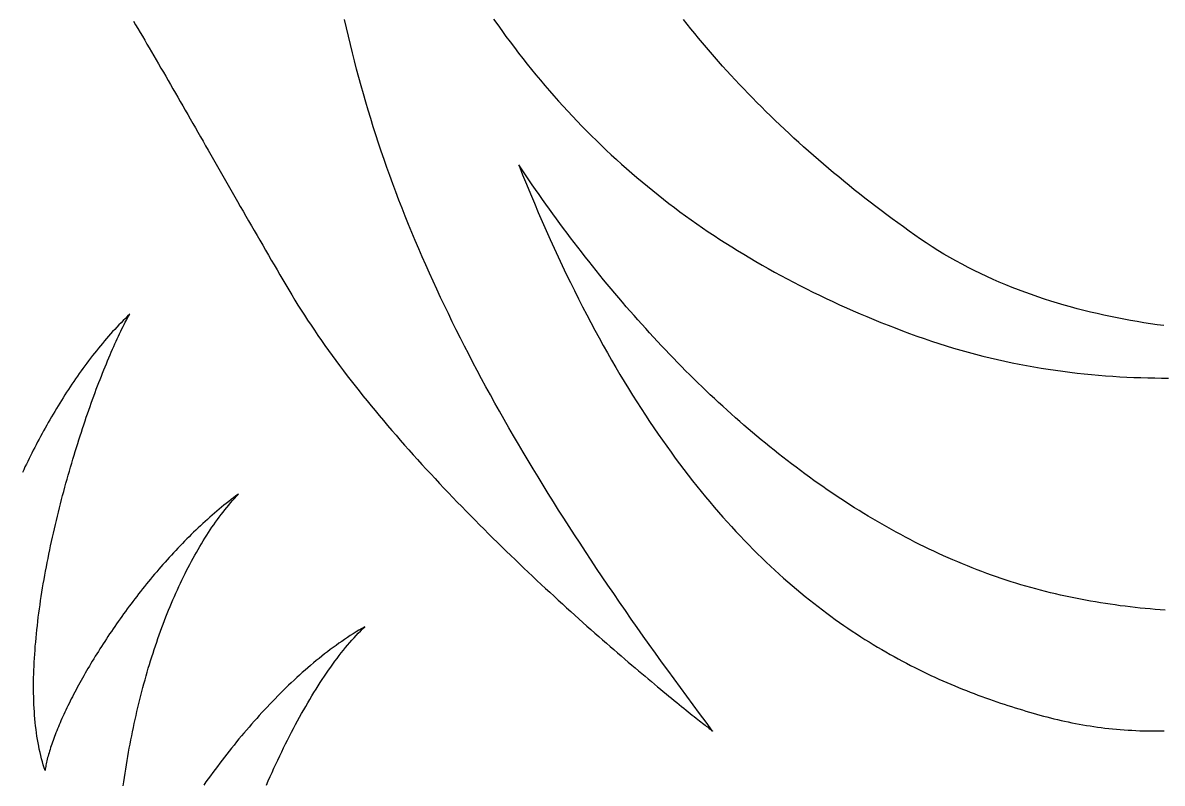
# Model space of a CAD drawing. Extents: x 5 to 105, y 2 to 136.
# Drawn here: x 22.37 to 33.04, y 72.08 to 79.2 of the extents above; entities that cross this region are included whole.
import ezdxf

# ---------------------------------------------------------------- set-up
doc = ezdxf.new("R2010")
doc.units = 0
doc.layers.get('0').update_dxf_attribs({"linetype": 'CONTINUOUS'})

msp = doc.modelspace()

# ---------------------------------------------------------------- linework, layer by layer
at = {"color": 7}
msp.add_lwpolyline([(31.8937, 72.7154), (31.8937, 72.7154)], close=True, dxfattribs=at)
for points in [[(23.4055, 79.2179, 0), (23.4264, 79.1828, 0), (23.4474, 79.1474, 0), (23.4684, 79.1118, 0), (23.4897, 79.0758, 0), (23.511, 79.0395, 0), (23.5324, 79.003, 0), (23.554, 78.9662, 0), (23.5756, 78.9291, 0), (23.5974, 78.8917, 0), (23.6193, 78.8541, 0), (23.6413, 78.8162, 0), (23.6634, 78.778, 0), (23.6857, 78.7396, 0), (23.708, 78.7009, 0), (23.7305, 78.6619, 0), (23.7531, 78.6228, 0), (23.7758, 78.5833, 0), (23.7986, 78.5436, 0), (23.8215, 78.5037, 0), (23.8445, 78.4635, 0), (23.8677, 78.4231, 0), (23.891, 78.3825, 0), (23.9144, 78.3417, 0), (23.9379, 78.3006, 0), (23.9615, 78.2593, 0), (23.9852, 78.2178, 0), (24.009, 78.176, 0), (24.033, 78.1341, 0), (24.0571, 78.0919, 0), (24.0813, 78.0495, 0), (24.1056, 78.007, 0), (24.13, 77.9642, 0), (24.1545, 77.9212, 0), (24.1792, 77.8781, 0), (24.2039, 77.8347, 0), (24.2288, 77.7912, 0), (24.2538, 77.7475, 0), (24.2789, 77.7036, 0), (24.3041, 77.6595, 0), (24.3295, 77.6152, 0), (24.3549, 77.5708, 0), (24.3805, 77.5262, 0), (24.4062, 77.4815, 0), (24.4319, 77.4365, 0), (24.4579, 77.3915, 0), (24.4839, 77.3462, 0), (24.51, 77.3009, 0), (24.5363, 77.2553, 0), (24.5626, 77.2097, 0), (24.5891, 77.1638, 0), (24.6157, 77.1179, 0), (24.6424, 77.0718, 0), (24.6693, 77.0256, 0), (24.6962, 76.9792, 0), (24.7233, 76.9327, 0), (24.7504, 76.8861, 0), (24.7777, 76.8394, 0), (24.8051, 76.7925, 0), (24.8326, 76.7456, 0), (24.8602, 76.6985, 0)], [(28.8289, 72.5652, 0), (28.7675, 72.6472, 0), (28.7065, 72.7289, 0), (28.646, 72.8105, 0), (28.5859, 72.8918, 0), (28.5263, 72.973, 0), (28.4672, 73.0539, 0), (28.4086, 73.1346, 0), (28.3505, 73.2152, 0), (28.2928, 73.2955, 0), (28.2356, 73.3757, 0), (28.1789, 73.4557, 0), (28.1226, 73.5355, 0), (28.0669, 73.6151, 0), (28.0116, 73.6946, 0), (27.9568, 73.7739, 0), (27.9025, 73.8531, 0), (27.8487, 73.932, 0), (27.7953, 74.0109, 0), (27.7425, 74.0895, 0), (27.6902, 74.1681, 0), (27.6383, 74.2465, 0), (27.5869, 74.3247, 0), (27.5361, 74.4028, 0), (27.4857, 74.4808, 0), (27.4358, 74.5587, 0), (27.3864, 74.6365, 0), (27.3376, 74.7141, 0), (27.2892, 74.7916, 0), (27.2413, 74.869, 0), (27.1939, 74.9463, 0), (27.1471, 75.0235, 0), (27.1007, 75.1006, 0), (27.0548, 75.1777, 0), (27.0095, 75.2546, 0), (26.9647, 75.3314, 0), (26.9203, 75.4082, 0), (26.8765, 75.4849, 0), (26.8332, 75.5615, 0), (26.7904, 75.638, 0), (26.7482, 75.7145, 0), (26.7064, 75.7909, 0), (26.6652, 75.8673, 0), (26.6244, 75.9436, 0), (26.5843, 76.0198, 0), (26.5446, 76.0961, 0), (26.5054, 76.1722, 0), (26.4668, 76.2484, 0), (26.4287, 76.3245, 0), (26.3911, 76.4006, 0), (26.3541, 76.4766, 0), (26.3176, 76.5527, 0), (26.2816, 76.6287, 0), (26.2462, 76.7047, 0), (26.2112, 76.7807, 0), (26.1769, 76.8567, 0), (26.143, 76.9327, 0), (26.1097, 77.0087, 0), (26.0769, 77.0847, 0), (26.0447, 77.1607, 0), (26.013, 77.2367, 0), (25.9819, 77.3128, 0), (25.9513, 77.3889, 0), (25.9212, 77.465, 0), (25.8917, 77.5411, 0), (25.8628, 77.6173, 0), (25.8343, 77.6935, 0), (25.8065, 77.7698, 0), (25.7792, 77.8461, 0), (25.7524, 77.9225, 0), (25.7262, 77.9989, 0), (25.7006, 78.0754, 0), (25.6755, 78.1519, 0), (25.6509, 78.2285, 0), (25.627, 78.3052, 0), (25.6035, 78.382, 0), (25.5807, 78.4588, 0), (25.5584, 78.5357, 0), (25.5367, 78.6128, 0), (25.5155, 78.6899, 0), (25.4949, 78.7671, 0), (25.4749, 78.8444, 0), (25.4554, 78.9218, 0), (25.4365, 78.9993, 0), (25.4182, 79.077, 0), (25.4005, 79.1547, 0), (25.3833, 79.2326, 0)], [(26.7781, 79.2361, 0), (26.8164, 79.182, 0), (26.8549, 79.1284, 0), (26.8938, 79.0751, 0), (26.9329, 79.0223, 0), (26.9724, 78.9699, 0), (27.0122, 78.9179, 0), (27.0524, 78.8664, 0), (27.0928, 78.8152, 0), (27.1336, 78.7645, 0), (27.1748, 78.7142, 0), (27.2162, 78.6643, 0), (27.258, 78.6148, 0), (27.3002, 78.5658, 0), (27.3426, 78.5171, 0), (27.3855, 78.4689, 0), (27.4286, 78.4211, 0), (27.4722, 78.3737, 0), (27.516, 78.3266, 0), (27.5603, 78.28, 0), (27.6048, 78.2339, 0), (27.6498, 78.1881, 0), (27.6951, 78.1427, 0), (27.7407, 78.0977, 0), (27.7868, 78.0531, 0), (27.8332, 78.009, 0), (27.8799, 77.9652, 0), (27.927, 77.9218, 0), (27.9746, 77.8788, 0), (28.0224, 77.8363, 0), (28.0707, 77.7941, 0), (28.1194, 77.7523, 0), (28.1684, 77.7109, 0), (28.2178, 77.6699, 0), (28.2676, 77.6293, 0), (28.3178, 77.5891, 0), (28.3684, 77.5493, 0), (28.4194, 77.5099, 0), (28.4708, 77.4708, 0), (28.5225, 77.4322, 0), (28.5747, 77.3939, 0), (28.6273, 77.3561, 0), (28.6803, 77.3186, 0), (28.7337, 77.2815, 0), (28.7876, 77.2448, 0), (28.8418, 77.2084, 0), (28.8964, 77.1725, 0), (28.9515, 77.1369, 0), (29.007, 77.1017, 0), (29.0629, 77.0669, 0), (29.1193, 77.0325, 0), (29.176, 76.9984, 0), (29.2332, 76.9647, 0), (29.2909, 76.9314, 0), (29.3489, 76.8985, 0), (29.4074, 76.8659, 0), (29.4664, 76.8337, 0), (29.5258, 76.8019, 0), (29.5856, 76.7705, 0), (29.6459, 76.7394, 0), (29.7066, 76.7087, 0), (29.7678, 76.6783, 0), (29.8294, 76.6484, 0), (29.8915, 76.6187, 0), (29.9541, 76.5895, 0), (30.0171, 76.5606, 0), (30.0806, 76.5321, 0), (30.1445, 76.5039, 0), (30.209, 76.4761, 0), (30.2738, 76.4487, 0), (30.3392, 76.4216, 0), (30.405, 76.3949, 0), (30.4713, 76.3685, 0), (30.5381, 76.3425, 0), (30.6054, 76.3169, 0), (30.6732, 76.2916, 0), (30.7414, 76.2666, 0)], [(30.7208, 77.2125, 0), (30.6675, 77.2505, 0), (30.6146, 77.2886, 0), (30.5621, 77.3269, 0), (30.51, 77.3653, 0), (30.4582, 77.4039, 0), (30.4068, 77.4426, 0), (30.3558, 77.4815, 0), (30.3051, 77.5205, 0), (30.2548, 77.5596, 0), (30.2049, 77.5989, 0), (30.1553, 77.6383, 0), (30.1062, 77.6779, 0), (30.0574, 77.7176, 0), (30.009, 77.7575, 0), (29.9609, 77.7975, 0), (29.9132, 77.8376, 0), (29.866, 77.8779, 0), (29.819, 77.9183, 0), (29.7725, 77.9589, 0), (29.7263, 77.9995, 0), (29.6806, 78.0404, 0), (29.6352, 78.0813, 0), (29.5902, 78.1224, 0), (29.5455, 78.1636, 0), (29.5013, 78.2049, 0), (29.4574, 78.2464, 0), (29.4139, 78.2879, 0), (29.3708, 78.3296, 0), (29.3281, 78.3715, 0), (29.2857, 78.4134, 0), (29.2438, 78.4555, 0), (29.2022, 78.4977, 0), (29.161, 78.54, 0), (29.1202, 78.5825, 0), (29.0798, 78.625, 0), (29.0398, 78.6677, 0), (29.0002, 78.7105, 0), (28.9609, 78.7534, 0), (28.9221, 78.7964, 0), (28.8836, 78.8396, 0), (28.8456, 78.8828, 0), (28.8079, 78.9262, 0), (28.7706, 78.9696, 0), (28.7337, 79.0132, 0), (28.6972, 79.0569, 0), (28.6611, 79.1007, 0), (28.6254, 79.1446, 0), (28.5901, 79.1886, 0), (28.5552, 79.2327, 0)], [(32.0858, 73.8394, 0), (32.0392, 73.85, 0), (31.9926, 73.861, 0), (31.9462, 73.8724, 0), (31.8998, 73.8843, 0), (31.8535, 73.8966, 0), (31.8073, 73.9094, 0), (31.7611, 73.9225, 0), (31.7151, 73.9361, 0), (31.6691, 73.9501, 0), (31.6231, 73.9645, 0), (31.5773, 73.9794, 0), (31.5315, 73.9946, 0), (31.4859, 74.0103, 0), (31.4403, 74.0263, 0), (31.3948, 74.0428, 0), (31.3493, 74.0597, 0), (31.304, 74.0769, 0), (31.2587, 74.0946, 0), (31.2136, 74.1127, 0), (31.1685, 74.1311, 0), (31.1235, 74.15, 0), (31.0786, 74.1692, 0), (31.0337, 74.1888, 0), (30.989, 74.2088, 0), (30.9444, 74.2292, 0), (30.8998, 74.25, 0), (30.8553, 74.2711, 0), (30.811, 74.2926, 0), (30.7667, 74.3145, 0), (30.7225, 74.3368, 0), (30.6785, 74.3594, 0), (30.6345, 74.3824, 0), (30.5906, 74.4057, 0), (30.5468, 74.4294, 0), (30.5031, 74.4535, 0), (30.4595, 74.4779, 0), (30.416, 74.5027, 0), (30.3726, 74.5278, 0), (30.3293, 74.5532, 0), (30.2862, 74.579, 0), (30.2431, 74.6052, 0), (30.2001, 74.6317, 0), (30.1572, 74.6585, 0), (30.1145, 74.6857, 0), (30.0718, 74.7132, 0), (30.0292, 74.741, 0), (29.9868, 74.7691, 0), (29.9445, 74.7976, 0), (29.9022, 74.8264, 0), (29.8601, 74.8555, 0), (29.8181, 74.885, 0), (29.7762, 74.9147, 0), (29.7344, 74.9448, 0), (29.6928, 74.9752, 0), (29.6512, 75.0059, 0), (29.6098, 75.0369, 0), (29.5685, 75.0682, 0), (29.5273, 75.0998, 0), (29.4862, 75.1317, 0), (29.4452, 75.1638, 0), (29.4044, 75.1963, 0), (29.3637, 75.2291, 0), (29.3231, 75.2622, 0), (29.2826, 75.2955, 0), (29.2422, 75.3292, 0), (29.202, 75.3631, 0), (29.1619, 75.3973, 0), (29.1219, 75.4318, 0), (29.0821, 75.4665, 0), (29.0423, 75.5016, 0), (29.0027, 75.5368, 0), (28.9632, 75.5724, 0), (28.9239, 75.6082, 0), (28.8847, 75.6443, 0), (28.8456, 75.6807, 0), (28.8066, 75.7173, 0), (28.7678, 75.7542, 0), (28.7291, 75.7913, 0), (28.6906, 75.8286, 0), (28.6522, 75.8663, 0), (28.6139, 75.9041, 0), (28.5757, 75.9422, 0), (28.5377, 75.9806, 0), (28.4999, 76.0192, 0), (28.4621, 76.058, 0), (28.4245, 76.097, 0), (28.3871, 76.1363, 0), (28.3498, 76.1758, 0), (28.3126, 76.2156, 0), (28.2756, 76.2555, 0), (28.2387, 76.2957, 0), (28.2019, 76.3361, 0), (28.1654, 76.3768, 0), (28.1289, 76.4176, 0), (28.0926, 76.4586, 0), (28.0565, 76.4999, 0), (28.0205, 76.5414, 0), (27.9846, 76.583, 0), (27.9489, 76.6249, 0), (27.9133, 76.667, 0), (27.8779, 76.7093, 0), (27.8427, 76.7517, 0), (27.8076, 76.7944, 0), (27.7727, 76.8373, 0), (27.7379, 76.8803, 0), (27.7032, 76.9235, 0), (27.6688, 76.9669, 0), (27.6344, 77.0105, 0), (27.6003, 77.0543, 0), (27.5663, 77.0982, 0), (27.5324, 77.1423, 0), (27.4988, 77.1866, 0), (27.4653, 77.2311, 0), (27.4319, 77.2757, 0), (27.3987, 77.3205, 0), (27.3657, 77.3654, 0), (27.3328, 77.4105, 0), (27.3001, 77.4558, 0), (27.2676, 77.5012, 0), (27.2352, 77.5468, 0), (27.203, 77.5925, 0), (27.171, 77.6384, 0), (27.1391, 77.6844, 0), (27.1074, 77.7305, 0), (27.0759, 77.7768, 0), (27.0446, 77.8233, 0), (27.0134, 77.8698, 0)], [(27.0134, 77.8698, 0), (27.0496, 77.7787, 0), (27.086, 77.6887, 0), (27.1226, 77.5998, 0), (27.1593, 77.512, 0), (27.1962, 77.4253, 0), (27.2332, 77.3396, 0), (27.2704, 77.255, 0), (27.3077, 77.1715, 0), (27.3452, 77.089, 0), (27.3828, 77.0076, 0), (27.4205, 76.9272, 0), (27.4584, 76.8479, 0), (27.4964, 76.7695, 0), (27.5345, 76.6922, 0), (27.5727, 76.6159, 0), (27.6111, 76.5406, 0), (27.6496, 76.4663, 0), (27.6882, 76.393, 0), (27.7269, 76.3207, 0), (27.7657, 76.2493, 0), (27.8046, 76.1789, 0), (27.8437, 76.1095, 0), (27.8828, 76.041, 0), (27.922, 75.9735, 0), (27.9613, 75.9069, 0), (28.0007, 75.8412, 0), (28.0402, 75.7765, 0), (28.0798, 75.7127, 0), (28.1194, 75.6498, 0), (28.1592, 75.5878, 0), (28.199, 75.5266, 0), (28.2388, 75.4664, 0), (28.2788, 75.407, 0), (28.3188, 75.3486, 0), (28.3589, 75.2909, 0), (28.399, 75.2342, 0), (28.4392, 75.1783, 0), (28.4794, 75.1232, 0), (28.5197, 75.069, 0), (28.56, 75.0156, 0), (28.6004, 74.963, 0), (28.6408, 74.9112, 0), (28.6812, 74.8603, 0), (28.7217, 74.8101, 0), (28.7622, 74.7608, 0), (28.8028, 74.7122, 0), (28.8434, 74.6644, 0), (28.8839, 74.6173, 0), (28.9245, 74.5711, 0), (28.9652, 74.5255, 0), (29.0058, 74.4808, 0), (29.0464, 74.4368, 0), (29.0871, 74.3935, 0), (29.1277, 74.3509, 0), (29.1684, 74.3091, 0), (29.209, 74.2679, 0), (29.2497, 74.2275, 0), (29.2903, 74.1878, 0), (29.3309, 74.1487, 0), (29.3715, 74.1104, 0), (29.4121, 74.0727, 0), (29.4527, 74.0357, 0), (29.4932, 73.9993, 0), (29.5337, 73.9636, 0), (29.5742, 73.9286, 0), (29.6146, 73.8942, 0), (29.655, 73.8604, 0), (29.6954, 73.8272, 0), (29.7357, 73.7947, 0), (29.776, 73.7628, 0), (29.8162, 73.7315, 0), (29.8564, 73.7007, 0), (29.8965, 73.6706, 0), (29.9366, 73.641, 0), (29.9766, 73.612, 0), (30.0165, 73.5836, 0), (30.0563, 73.5558, 0), (30.0961, 73.5285, 0), (30.1358, 73.5017, 0), (30.1755, 73.4755, 0), (30.215, 73.4498, 0), (30.2545, 73.4246, 0), (30.2939, 73.4, 0), (30.3332, 73.3758, 0), (30.3724, 73.3522, 0), (30.4115, 73.329, 0), (30.4505, 73.3064, 0), (30.4894, 73.2842, 0), (30.5282, 73.2625, 0), (30.5669, 73.2412, 0), (30.6055, 73.2204, 0), (30.6439, 73.2001, 0), (30.6823, 73.1802, 0), (30.7205, 73.1607, 0), (30.7586, 73.1417, 0), (30.7966, 73.1231, 0), (30.8344, 73.1049, 0), (30.8721, 73.0871, 0), (30.9097, 73.0697, 0), (30.9471, 73.0527, 0), (30.9844, 73.0361, 0), (31.0216, 73.0199, 0), (31.0586, 73.004, 0), (31.0954, 72.9885, 0), (31.1321, 72.9734, 0), (31.1686, 72.9586, 0), (31.205, 72.9441, 0), (31.2412, 72.93, 0), (31.2772, 72.9162, 0), (31.3131, 72.9027, 0), (31.3488, 72.8895, 0), (31.3843, 72.8767, 0), (31.4196, 72.8641, 0), (31.4548, 72.8518, 0), (31.4898, 72.8398, 0), (31.5245, 72.8281, 0), (31.5591, 72.8167, 0), (31.5935, 72.8055, 0), (31.6277, 72.7946, 0), (31.6617, 72.7839, 0), (31.6955, 72.7734, 0), (31.7291, 72.7632, 0), (31.7624, 72.7532, 0), (31.7956, 72.7434, 0), (31.8285, 72.7339, 0), (31.8612, 72.7245, 0), (31.8937, 72.7154, 0)], [(33.0537, 76.3643, 0), (32.9913, 76.3728, 0), (32.9287, 76.3819, 0), (32.8662, 76.3916, 0), (32.8036, 76.4019, 0), (32.7411, 76.4128, 0), (32.6785, 76.4243, 0), (32.616, 76.4364, 0), (32.5535, 76.4491, 0), (32.4911, 76.4625, 0), (32.4288, 76.4765, 0), (32.3666, 76.4911, 0), (32.3044, 76.5065, 0), (32.2424, 76.5225, 0), (32.1805, 76.5392, 0), (32.1188, 76.5567, 0), (32.0572, 76.5748, 0), (31.9959, 76.5936, 0), (31.9347, 76.6132, 0), (31.8737, 76.6336, 0), (31.8129, 76.6547, 0), (31.7524, 76.6765, 0), (31.6921, 76.6991, 0), (31.6321, 76.7225, 0), (31.5724, 76.7468, 0), (31.513, 76.7718, 0), (31.4539, 76.7976, 0), (31.3951, 76.8243, 0), (31.3367, 76.8518, 0), (31.2786, 76.8801, 0), (31.2209, 76.9093, 0), (31.1636, 76.9394, 0), (31.1067, 76.9703, 0), (31.0502, 77.0022, 0), (30.9941, 77.0349, 0), (30.9385, 77.0686, 0), (30.8833, 77.1032, 0), (30.8286, 77.1387, 0), (30.7745, 77.1751, 0), (30.7208, 77.2125, 0)], [(24.8603, 76.6985, 0), (24.8882, 76.6514, 0), (24.9168, 76.6042, 0), (24.946, 76.557, 0), (24.9757, 76.5097, 0), (25.006, 76.4624, 0), (25.0368, 76.4151, 0), (25.0681, 76.3678, 0), (25.1, 76.3204, 0), (25.1323, 76.2731, 0), (25.1652, 76.2258, 0), (25.1985, 76.1785, 0), (25.2323, 76.1312, 0), (25.2665, 76.0839, 0), (25.3012, 76.0367, 0), (25.3362, 75.9895, 0), (25.3717, 75.9423, 0), (25.4076, 75.8952, 0), (25.4439, 75.8482, 0), (25.4806, 75.8012, 0), (25.5176, 75.7543, 0), (25.5549, 75.7075, 0), (25.5926, 75.6608, 0), (25.6306, 75.6142, 0), (25.6689, 75.5676, 0), (25.7075, 75.5212, 0), (25.7464, 75.4749, 0), (25.7856, 75.4287, 0), (25.825, 75.3827, 0), (25.8646, 75.3367, 0), (25.9045, 75.2909, 0), (25.9446, 75.2453, 0), (25.9849, 75.1998, 0), (26.0254, 75.1545, 0), (26.0661, 75.1093, 0), (26.1069, 75.0643, 0), (26.1479, 75.0195, 0), (26.189, 74.9749, 0), (26.2302, 74.9305, 0), (26.2716, 74.8863, 0), (26.313, 74.8422, 0), (26.3546, 74.7984, 0), (26.3962, 74.7549, 0), (26.4379, 74.7115, 0), (26.4796, 74.6684, 0), (26.5213, 74.6255, 0), (26.5631, 74.5829, 0), (26.6049, 74.5405, 0), (26.6467, 74.4984, 0), (26.6885, 74.4565, 0), (26.7302, 74.4149, 0), (26.7719, 74.3736, 0), (26.8135, 74.3326, 0), (26.8551, 74.2919, 0), (26.8966, 74.2515, 0), (26.938, 74.2114, 0), (26.9792, 74.1716, 0), (27.0204, 74.1321, 0), (27.0614, 74.093, 0), (27.1023, 74.0542, 0), (27.143, 74.0157, 0), (27.1836, 73.9776, 0), (27.2239, 73.9398, 0), (27.2641, 73.9024, 0), (27.304, 73.8654, 0), (27.3438, 73.8287, 0), (27.3833, 73.7924, 0), (27.4225, 73.7565, 0), (27.4615, 73.721, 0), (27.5002, 73.6859, 0), (27.5386, 73.6512, 0), (27.5767, 73.6169, 0), (27.6145, 73.5831, 0), (27.652, 73.5497, 0), (27.6891, 73.5167, 0), (27.7259, 73.4841, 0), (27.7623, 73.452, 0), (27.7983, 73.4204, 0), (27.8339, 73.3892, 0), (27.8691, 73.3585, 0), (27.9039, 73.3282, 0), (27.9383, 73.2984, 0), (27.9723, 73.2692, 0), (28.0057, 73.2404, 0), (28.0387, 73.2121, 0), (28.0712, 73.1843, 0), (28.1033, 73.1571, 0), (28.1348, 73.1303, 0), (28.1658, 73.1041, 0), (28.1962, 73.0784, 0), (28.2261, 73.0533, 0), (28.2555, 73.0287, 0), (28.2842, 73.0047, 0), (28.3124, 72.9812, 0), (28.34, 72.9583, 0), (28.367, 72.936, 0), (28.3933, 72.9143, 0), (28.419, 72.8931, 0), (28.4441, 72.8726, 0), (28.4685, 72.8526, 0), (28.4922, 72.8332, 0), (28.5152, 72.8145, 0), (28.5375, 72.7964, 0), (28.5591, 72.7789, 0), (28.58, 72.7621, 0), (28.6001, 72.7459, 0), (28.6195, 72.7303, 0), (28.6381, 72.7154, 0), (28.6559, 72.7012, 0), (28.673, 72.6876, 0), (28.6892, 72.6747, 0), (28.7046, 72.6625, 0), (28.7192, 72.6509, 0), (28.7329, 72.6401, 0), (28.7458, 72.63, 0), (28.7577, 72.6205, 0), (28.7689, 72.6118, 0), (28.7791, 72.6039, 0), (28.7884, 72.5966, 0), (28.7967, 72.5901, 0), (28.8042, 72.5843, 0), (28.8107, 72.5793, 0), (28.8162, 72.575, 0), (28.8207, 72.5715, 0), (28.8243, 72.5687, 0), (28.8269, 72.5668, 0), (28.8284, 72.5656, 0), (28.8289, 72.5652, 0)], [(23.3704, 76.472, 0), (23.3501, 76.4524, 0), (23.3298, 76.4326, 0), (23.3097, 76.4125, 0), (23.2897, 76.3921, 0), (23.2698, 76.3715, 0), (23.2501, 76.3506, 0), (23.2304, 76.3295, 0), (23.2109, 76.3082, 0), (23.1915, 76.2866, 0), (23.1722, 76.2648, 0), (23.1531, 76.2428, 0), (23.134, 76.2206, 0), (23.1151, 76.1982, 0), (23.0963, 76.1755, 0), (23.0777, 76.1527, 0), (23.0591, 76.1297, 0), (23.0407, 76.1065, 0), (23.0224, 76.0831, 0), (23.0043, 76.0596, 0), (22.9863, 76.0358, 0), (22.9683, 76.012, 0), (22.9506, 75.9879, 0), (22.9329, 75.9637, 0), (22.9154, 75.9394, 0), (22.898, 75.9149, 0), (22.8808, 75.8903, 0), (22.8637, 75.8656, 0), (22.8467, 75.8407, 0), (22.8298, 75.8157, 0), (22.8131, 75.7906, 0), (22.7965, 75.7654, 0), (22.7801, 75.7401, 0), (22.7638, 75.7147, 0), (22.7476, 75.6893, 0), (22.7316, 75.6637, 0), (22.7157, 75.6381, 0), (22.7, 75.6124, 0), (22.6843, 75.5866, 0), (22.6689, 75.5607, 0), (22.6535, 75.5349, 0), (22.6384, 75.5089, 0), (22.6233, 75.4829, 0), (22.6084, 75.4569, 0), (22.5937, 75.4309, 0), (22.5791, 75.4048, 0), (22.5646, 75.3787, 0), (22.5503, 75.3526, 0), (22.5361, 75.3264, 0), (22.5221, 75.3003, 0), (22.5082, 75.2742, 0), (22.4945, 75.2481, 0), (22.4809, 75.222, 0), (22.4675, 75.1959, 0), (22.4542, 75.1698, 0), (22.4411, 75.1438, 0), (22.4281, 75.1178, 0), (22.4153, 75.0918, 0), (22.4027, 75.0659, 0), (22.3902, 75.0401, 0), (22.3778, 75.0143, 0), (22.3656, 74.9886, 0)], [(22.5787, 72.1948, 0), (22.5697, 72.222, 0), (22.5611, 72.2496, 0), (22.5529, 72.2777, 0), (22.5451, 72.3062, 0), (22.5378, 72.3352, 0), (22.5309, 72.3645, 0), (22.5243, 72.3943, 0), (22.5182, 72.4245, 0), (22.5124, 72.4551, 0), (22.5071, 72.4861, 0), (22.5021, 72.5174, 0), (22.4975, 72.5492, 0), (22.4933, 72.5812, 0), (22.4895, 72.6137, 0), (22.486, 72.6465, 0), (22.4829, 72.6796, 0), (22.4801, 72.713, 0), (22.4777, 72.7468, 0), (22.4757, 72.7809, 0), (22.474, 72.8153, 0), (22.4726, 72.8499, 0), (22.4716, 72.8849, 0), (22.4709, 72.9201, 0), (22.4705, 72.9556, 0), (22.4705, 72.9914, 0), (22.4707, 73.0274, 0), (22.4713, 73.0637, 0), (22.4722, 73.1002, 0), (22.4734, 73.1369, 0), (22.4749, 73.1738, 0), (22.4768, 73.211, 0), (22.4788, 73.2483, 0), (22.4812, 73.2859, 0), (22.4839, 73.3236, 0), (22.4869, 73.3615, 0), (22.4901, 73.3996, 0), (22.4936, 73.4378, 0), (22.4973, 73.4762, 0), (22.5014, 73.5147, 0), (22.5057, 73.5534, 0), (22.5102, 73.5922, 0), (22.515, 73.6311, 0), (22.52, 73.6701, 0), (22.5253, 73.7092, 0), (22.5308, 73.7484, 0), (22.5365, 73.7877, 0), (22.5425, 73.8271, 0), (22.5487, 73.8665, 0), (22.5551, 73.906, 0), (22.5617, 73.9455, 0), (22.5686, 73.9851, 0), (22.5756, 74.0247, 0), (22.5829, 74.0643, 0), (22.5903, 74.104, 0), (22.5979, 74.1437, 0), (22.6057, 74.1833, 0), (22.6138, 74.223, 0), (22.6219, 74.2626, 0), (22.6303, 74.3022, 0), (22.6388, 74.3418, 0), (22.6475, 74.3813, 0), (22.6564, 74.4208, 0), (22.6654, 74.4602, 0), (22.6746, 74.4995, 0), (22.6839, 74.5388, 0), (22.6933, 74.578, 0), (22.7029, 74.6171, 0), (22.7127, 74.656, 0), (22.7225, 74.6949, 0), (22.7325, 74.7337, 0), (22.7427, 74.7723, 0), (22.7529, 74.8108, 0), (22.7632, 74.8492, 0), (22.7737, 74.8874, 0), (22.7843, 74.9254, 0), (22.7949, 74.9633, 0), (22.8057, 75.0009, 0), (22.8166, 75.0384, 0), (22.8275, 75.0758, 0), (22.8385, 75.1129, 0), (22.8496, 75.1497, 0), (22.8608, 75.1864, 0), (22.8721, 75.2229, 0), (22.8834, 75.2591, 0), (22.8948, 75.295, 0), (22.9062, 75.3307, 0), (22.9177, 75.3662, 0), (22.9292, 75.4014, 0), (22.9408, 75.4362, 0), (22.9524, 75.4709, 0), (22.9641, 75.5052, 0), (22.9758, 75.5392, 0), (22.9875, 75.5729, 0), (22.9992, 75.6062, 0), (23.011, 75.6393, 0), (23.0227, 75.672, 0), (23.0345, 75.7043, 0), (23.0463, 75.7363, 0), (23.0581, 75.768, 0), (23.0698, 75.7992, 0), (23.0816, 75.8301, 0), (23.0934, 75.8606, 0), (23.1051, 75.8907, 0), (23.1168, 75.9204, 0), (23.1285, 75.9497, 0), (23.1402, 75.9785, 0), (23.1518, 76.007, 0), (23.1634, 76.035, 0), (23.1749, 76.0625, 0), (23.1864, 76.0896, 0), (23.1979, 76.1162, 0), (23.2093, 76.1423, 0), (23.2206, 76.168, 0), (23.2319, 76.1932, 0), (23.2431, 76.2178, 0), (23.2542, 76.242, 0), (23.2652, 76.2657, 0), (23.2762, 76.2888, 0), (23.2871, 76.3114, 0), (23.2978, 76.3334, 0), (23.3085, 76.3549, 0), (23.3191, 76.3759, 0), (23.3296, 76.3963, 0), (23.34, 76.4161, 0), (23.3502, 76.4353, 0), (23.3604, 76.4539, 0), (23.3704, 76.472, 0)], [(30.7414, 76.2666, 0), (30.8099, 76.2423, 0), (30.8784, 76.2189, 0), (30.947, 76.1963, 0), (31.0156, 76.1746, 0), (31.0842, 76.1538, 0), (31.1527, 76.1338, 0), (31.2213, 76.1147, 0), (31.2898, 76.0964, 0), (31.3583, 76.0789, 0), (31.4267, 76.0622, 0), (31.4951, 76.0463, 0), (31.5634, 76.0311, 0), (31.6317, 76.0168, 0), (31.6999, 76.0032, 0), (31.768, 75.9903, 0), (31.836, 75.9782, 0), (31.9038, 75.9668, 0), (31.9716, 75.9561, 0), (32.0393, 75.9461, 0), (32.1068, 75.9369, 0), (32.1741, 75.9282, 0), (32.2413, 75.9203, 0), (32.3084, 75.913, 0), (32.3753, 75.9064, 0), (32.442, 75.9004, 0), (32.5085, 75.895, 0), (32.5748, 75.8902, 0), (32.6409, 75.8861, 0), (32.7068, 75.8825, 0), (32.7724, 75.8795, 0), (32.8379, 75.8771, 0), (32.903, 75.8752, 0), (32.968, 75.8739, 0), (33.0326, 75.8731, 0), (33.097, 75.8728, 0)], [(24.3883, 74.7858, 0), (24.3655, 74.7689, 0), (24.3427, 74.7518, 0), (24.3201, 74.7344, 0), (24.2975, 74.7168, 0), (24.275, 74.699, 0), (24.2526, 74.681, 0), (24.2302, 74.6627, 0), (24.208, 74.6442, 0), (24.1858, 74.6256, 0), (24.1637, 74.6067, 0), (24.1417, 74.5876, 0), (24.1197, 74.5683, 0), (24.0979, 74.5488, 0), (24.0761, 74.5292, 0), (24.0545, 74.5093, 0), (24.0329, 74.4893, 0), (24.0114, 74.4691, 0), (23.99, 74.4487, 0), (23.9687, 74.4282, 0), (23.9475, 74.4075, 0), (23.9264, 74.3867, 0), (23.9055, 74.3657, 0), (23.8846, 74.3445, 0), (23.8638, 74.3232, 0), (23.8431, 74.3018, 0), (23.8226, 74.2803, 0), (23.8021, 74.2586, 0), (23.7818, 74.2367, 0), (23.7615, 74.2148, 0), (23.7414, 74.1928, 0), (23.7214, 74.1706, 0), (23.7015, 74.1483, 0), (23.6817, 74.1259, 0), (23.6621, 74.1035, 0), (23.6426, 74.0809, 0), (23.6232, 74.0582, 0), (23.6039, 74.0355, 0), (23.5848, 74.0127, 0), (23.5657, 73.9898, 0), (23.5468, 73.9668, 0), (23.5281, 73.9437, 0), (23.5095, 73.9206, 0), (23.491, 73.8975, 0), (23.4726, 73.8743, 0), (23.4544, 73.851, 0), (23.4363, 73.8277, 0), (23.4184, 73.8043, 0), (23.4006, 73.7809, 0), (23.3829, 73.7575, 0), (23.3654, 73.7341, 0), (23.3481, 73.7106, 0), (23.3309, 73.6871, 0), (23.3138, 73.6636, 0), (23.2969, 73.6401, 0), (23.2802, 73.6165, 0), (23.2636, 73.593, 0), (23.2471, 73.5695, 0), (23.2308, 73.546, 0), (23.2147, 73.5225, 0), (23.1987, 73.499, 0), (23.1829, 73.4755, 0), (23.1673, 73.4521, 0), (23.1518, 73.4287, 0), (23.1365, 73.4053, 0), (23.1214, 73.3819, 0), (23.1064, 73.3586, 0), (23.0917, 73.3354, 0), (23.077, 73.3122, 0), (23.0626, 73.2891, 0), (23.0483, 73.266, 0), (23.0342, 73.243, 0), (23.0203, 73.22, 0), (23.0066, 73.1972, 0), (22.9931, 73.1744, 0), (22.9797, 73.1517, 0), (22.9666, 73.129, 0), (22.9536, 73.1065, 0), (22.9408, 73.0841, 0), (22.9282, 73.0617, 0), (22.9158, 73.0395, 0), (22.9036, 73.0174, 0), (22.8915, 72.9954, 0), (22.8797, 72.9735, 0), (22.8681, 72.9517, 0), (22.8567, 72.9301, 0), (22.8454, 72.9086, 0), (22.8344, 72.8872, 0), (22.8236, 72.866, 0), (22.813, 72.8449, 0), (22.8026, 72.824, 0), (22.7924, 72.8032, 0), (22.7825, 72.7826, 0), (22.7727, 72.7621, 0), (22.7631, 72.7418, 0), (22.7538, 72.7217, 0), (22.7447, 72.7017, 0), (22.7358, 72.682, 0), (22.7271, 72.6624, 0), (22.7187, 72.643, 0), (22.7105, 72.6238, 0), (22.7024, 72.6048, 0), (22.6947, 72.586, 0), (22.6871, 72.5674, 0), (22.6798, 72.549, 0), (22.6727, 72.5309, 0), (22.6659, 72.5129, 0), (22.6593, 72.4952, 0), (22.6529, 72.4777, 0), (22.6467, 72.4605, 0), (22.6408, 72.4434, 0), (22.6352, 72.4267, 0), (22.6298, 72.4101, 0), (22.6246, 72.3938, 0), (22.6197, 72.3778, 0), (22.615, 72.3621, 0), (22.6105, 72.3466, 0), (22.6064, 72.3313, 0), (22.6024, 72.3164, 0), (22.5988, 72.3017, 0), (22.5953, 72.2873, 0), (22.5922, 72.2732, 0), (22.5893, 72.2594, 0), (22.5866, 72.2458, 0), (22.5842, 72.2326, 0), (22.5821, 72.2197, 0), (22.5803, 72.2071, 0), (22.5787, 72.1948, 0)], [(23.3099, 72.0512, 0), (23.3154, 72.0909, 0), (23.3212, 72.1305, 0), (23.3271, 72.1701, 0), (23.3333, 72.2095, 0), (23.3396, 72.2488, 0), (23.3461, 72.288, 0), (23.3528, 72.3272, 0), (23.3596, 72.3662, 0), (23.3667, 72.405, 0), (23.3739, 72.4438, 0), (23.3814, 72.4825, 0), (23.389, 72.521, 0), (23.3968, 72.5594, 0), (23.4047, 72.5976, 0), (23.4129, 72.6358, 0), (23.4212, 72.6738, 0), (23.4297, 72.7116, 0), (23.4383, 72.7493, 0), (23.4472, 72.7868, 0), (23.4562, 72.8242, 0), (23.4654, 72.8615, 0), (23.4748, 72.8986, 0), (23.4843, 72.9355, 0), (23.494, 72.9722, 0), (23.5039, 73.0088, 0), (23.5139, 73.0452, 0), (23.5241, 73.0814, 0), (23.5345, 73.1175, 0), (23.545, 73.1534, 0), (23.5557, 73.189, 0), (23.5666, 73.2245, 0), (23.5776, 73.2598, 0), (23.5888, 73.2949, 0), (23.6002, 73.3298, 0), (23.6117, 73.3645, 0), (23.6233, 73.399, 0), (23.6352, 73.4333, 0), (23.6471, 73.4674, 0), (23.6593, 73.5013, 0), (23.6716, 73.5349, 0), (23.684, 73.5683, 0), (23.6966, 73.6015, 0), (23.7094, 73.6344, 0), (23.7223, 73.6672, 0), (23.7353, 73.6996, 0), (23.7485, 73.7319, 0), (23.7619, 73.7639, 0), (23.7754, 73.7956, 0), (23.789, 73.8271, 0), (23.8028, 73.8584, 0), (23.8167, 73.8894, 0), (23.8308, 73.9201, 0), (23.845, 73.9506, 0), (23.8594, 73.9808, 0), (23.8739, 74.0107, 0), (23.8885, 74.0403, 0), (23.9033, 74.0697, 0), (23.9182, 74.0988, 0), (23.9333, 74.1276, 0), (23.9485, 74.1561, 0), (23.9638, 74.1844, 0), (23.9793, 74.2123, 0), (23.9949, 74.24, 0), (24.0106, 74.2673, 0), (24.0265, 74.2943, 0), (24.0425, 74.3211, 0), (24.0586, 74.3475, 0), (24.0748, 74.3736, 0), (24.0912, 74.3994, 0), (24.1077, 74.4248, 0), (24.1243, 74.45, 0), (24.1411, 74.4748, 0), (24.158, 74.4992, 0), (24.175, 74.5234, 0), (24.1921, 74.5472, 0), (24.2093, 74.5707, 0), (24.2267, 74.5938, 0), (24.2442, 74.6165, 0), (24.2618, 74.639, 0), (24.2795, 74.661, 0), (24.2974, 74.6827, 0), (24.3153, 74.7041, 0), (24.3334, 74.7251, 0), (24.3516, 74.7457, 0), (24.3699, 74.7659, 0), (24.3883, 74.7858, 0)], [(33.0656, 73.6982, 0), (33.0189, 73.7015, 0), (32.9722, 73.7052, 0), (32.9256, 73.7092, 0), (32.8789, 73.7136, 0), (32.8322, 73.7183, 0), (32.7855, 73.7233, 0), (32.7389, 73.7286, 0), (32.6922, 73.7343, 0), (32.6455, 73.7403, 0), (32.5989, 73.7467, 0), (32.5522, 73.7534, 0), (32.5056, 73.7604, 0), (32.4589, 73.7678, 0), (32.4122, 73.7755, 0), (32.3656, 73.7836, 0), (32.319, 73.792, 0), (32.2723, 73.8008, 0), (32.2257, 73.8099, 0), (32.179, 73.8194, 0), (32.1324, 73.8292, 0), (32.0858, 73.8394, 0)], [(25.5706, 73.5416, 0), (25.5437, 73.5261, 0), (25.5167, 73.5102, 0), (25.4898, 73.4938, 0), (25.4629, 73.4771, 0), (25.4361, 73.4599, 0), (25.4093, 73.4424, 0), (25.3825, 73.4244, 0), (25.3557, 73.4061, 0), (25.329, 73.3874, 0), (25.3023, 73.3683, 0), (25.2756, 73.3489, 0), (25.2491, 73.3291, 0), (25.2225, 73.3089, 0), (25.196, 73.2884, 0), (25.1696, 73.2676, 0), (25.1432, 73.2465, 0), (25.1169, 73.225, 0), (25.0907, 73.2032, 0), (25.0645, 73.1811, 0), (25.0384, 73.1587, 0), (25.0123, 73.136, 0), (24.9864, 73.113, 0), (24.9605, 73.0897, 0), (24.9347, 73.0662, 0), (24.909, 73.0423, 0), (24.8833, 73.0183, 0), (24.8578, 72.9939, 0), (24.8324, 72.9693, 0), (24.807, 72.9445, 0), (24.7818, 72.9194, 0), (24.7566, 72.8941, 0), (24.7316, 72.8685, 0), (24.7066, 72.8428, 0), (24.6818, 72.8168, 0), (24.6571, 72.7906, 0), (24.6325, 72.7643, 0), (24.608, 72.7377, 0), (24.5837, 72.7109, 0), (24.5595, 72.684, 0), (24.5354, 72.6569, 0), (24.5114, 72.6297, 0), (24.4876, 72.6022, 0), (24.4639, 72.5747, 0), (24.4403, 72.5469, 0), (24.4169, 72.5191, 0), (24.3936, 72.4911, 0), (24.3705, 72.4629, 0), (24.3475, 72.4347, 0), (24.3247, 72.4063, 0), (24.3021, 72.3779, 0), (24.2796, 72.3493, 0), (24.2572, 72.3207, 0), (24.235, 72.2919, 0), (24.213, 72.2631, 0), (24.1912, 72.2342, 0), (24.1696, 72.2052, 0), (24.1481, 72.1762, 0), (24.1268, 72.1471, 0), (24.1057, 72.118, 0), (24.0847, 72.0888, 0), (24.064, 72.0596, 0)], [(24.6503, 72.0589, 0), (24.6678, 72.0987, 0), (24.6855, 72.1383, 0), (24.7033, 72.1777, 0), (24.7211, 72.2167, 0), (24.7391, 72.2555, 0), (24.7572, 72.2939, 0), (24.7753, 72.3321, 0), (24.7936, 72.3699, 0), (24.8119, 72.4074, 0), (24.8303, 72.4446, 0), (24.8489, 72.4814, 0), (24.8674, 72.5179, 0), (24.8861, 72.5541, 0), (24.9049, 72.5899, 0), (24.9237, 72.6253, 0), (24.9426, 72.6604, 0), (24.9615, 72.6951, 0), (24.9806, 72.7294, 0), (24.9997, 72.7633, 0), (25.0188, 72.7968, 0), (25.038, 72.8299, 0), (25.0573, 72.8625, 0), (25.0766, 72.8948, 0), (25.096, 72.9266, 0), (25.1154, 72.958, 0), (25.1349, 72.9889, 0), (25.1544, 73.0194, 0), (25.174, 73.0494, 0), (25.1936, 73.079, 0), (25.2133, 73.108, 0), (25.2329, 73.1366, 0), (25.2527, 73.1647, 0), (25.2724, 73.1923, 0), (25.2922, 73.2194, 0), (25.312, 73.246, 0), (25.3318, 73.2721, 0), (25.3516, 73.2976, 0), (25.3715, 73.3226, 0), (25.3914, 73.3471, 0), (25.4113, 73.371, 0), (25.4312, 73.3943, 0), (25.4511, 73.4171, 0), (25.471, 73.4394, 0), (25.4909, 73.461, 0), (25.5109, 73.4821, 0), (25.5308, 73.5025, 0), (25.5507, 73.5224, 0), (25.5706, 73.5416, 0)], [(31.8937, 72.7154, 0), (31.9262, 72.7064, 0), (31.9588, 72.6977, 0), (31.9915, 72.6892, 0), (32.0244, 72.681, 0), (32.0575, 72.673, 0), (32.0907, 72.6653, 0), (32.1241, 72.6578, 0), (32.1576, 72.6506, 0), (32.1913, 72.6436, 0), (32.2251, 72.637, 0), (32.2592, 72.6306, 0), (32.2934, 72.6245, 0), (32.3277, 72.6186, 0), (32.3623, 72.6131, 0), (32.397, 72.6078, 0), (32.4319, 72.6028, 0), (32.467, 72.5982, 0), (32.5023, 72.5938, 0), (32.5377, 72.5898, 0), (32.5734, 72.586, 0), (32.6093, 72.5826, 0), (32.6453, 72.5795, 0), (32.6816, 72.5767, 0), (32.718, 72.5743, 0), (32.7547, 72.5722, 0), (32.7915, 72.5704, 0), (32.8286, 72.569, 0), (32.8659, 72.5679, 0), (32.9034, 72.5671, 0), (32.9411, 72.5668, 0), (32.979, 72.5667, 0), (33.0172, 72.5671, 0), (33.0556, 72.5678, 0)]]:
    msp.add_polyline3d(points, dxfattribs=at)

doc.saveas('drawing.dxf')
